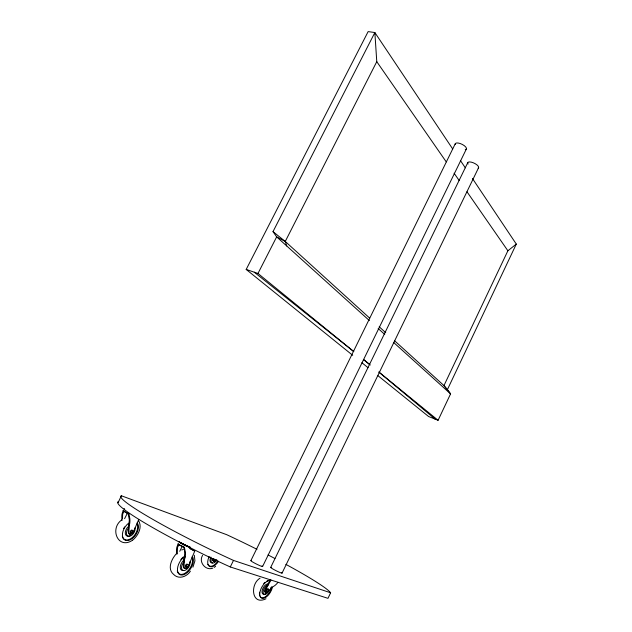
<?xml version="1.0" encoding="UTF-8"?>
<svg xmlns="http://www.w3.org/2000/svg" width="632" height="632" viewBox="0 0 632 632"><rect width="100%" height="100%" fill="white"/><g stroke="black" fill="none" stroke-linecap="round" stroke-linejoin="round"><path stroke-width="0.95" d="M122.071 520.413L121.889 518.785A18.723 10.878 67.2 0 1 122.023 514.1L123.145 510.601L123.998 511.106A5.325 0.514 25.7 0 0 128.075 513.508L129.339 519.638L128.335 532.231A3.279 2.03 -57.2 0 0 130.919 533.748M180.12 545.203A5.554 0.577 26 0 0 183.525 547.059C186.511 553.348 183.027 559.992 183.391 566.438A3.429 1.959 -58.7 0 0 184.71 568.263M202.595 555.362C198.266 562.022 205.684 571.044 212.787 568.16M189.821 548.236L194.743 551.128L188.51 565.798A3.436 1.959 -58.7 0 1 185.69 568.595A3.436 1.959 -58.7 0 1 184.007 566.809L184.37 560.039L185.137 557.424A19.395 11.574 65.8 0 0 185.374 552.534L184.473 547.62L183.525 547.059M138.716 519.551L133.478 531.781A3.279 2.03 -57.2 0 1 130.674 534.38A3.279 2.03 -57.2 0 1 128.904 532.571L129.086 526.014L129.726 523.462A18.439 10.586 67.8 0 0 129.844 518.73L128.936 514.014L128.075 513.508M192.926 567.165L194.933 560.829L194.316 555.236M472.436 178.493L516.297 244.086L507.883 250.778L443.964 385.583L450.569 393.87L438.087 420.288L428.575 416.496L377.999 375.716M393.523 342.37L450.569 393.87L447.401 389.636L516.297 244.086M285.869 564.36A91.45 7.331 26.4 0 1 330.623 592.777L327.969 598.338L230.277 566.951A97.549 8.99 26.2 0 1 118.342 501.658L118.042 502.756L121.376 495.764L226.73 534.696A91.45 7.331 26.4 0 1 256.987 549.319M282.054 573.106L478.606 167.662M262.588 566.509L466.416 148.923M270.701 567.402L467.743 162.685M250.888 560.624L455.23 143.804M230.277 566.951L233.5 560.418L330.623 592.777M179.741 551.309L182.293 546.222A5.554 0.577 26 0 1 183.975 547.012M183.77 559.249L185.05 556.689M286.738 245.967L285.261 241.448L376.767 61.66L374.863 32.548L368.14 31.6L246.188 269.437L352.711 355.326M369.388 320.582L276.658 236.874L273.008 231.636L374.863 32.548L452.702 148.978M128.533 525.271L129.363 523.652M353.651 351.455L257.975 273.459L276.658 236.874L285.261 241.448L369.712 318.149M124.583 518.69L127.466 513.05A5.325 0.521 25.7 0 1 128.28 513.429M179.662 544.895A5.554 0.577 26 0 1 179.046 544.421L178.106 543.868L176.786 547.438A19.718 11.905 65 0 0 176.518 552.281L176.691 553.964M270.488 579.497L265.266 588.921A3.018 1.533 -60.9 0 0 265.527 592.389M270.946 580.065L265.851 589.261A3.018 1.533 -60.9 0 0 265.448 592.366A3.018 1.533 -60.9 0 0 267.668 591.908L272.226 587.278L274.786 585.587A16.867 12.727 -16.8 0 0 277.985 582.293M123.998 511.106L122.671 514.124L122.434 518.73M190.414 571.162C186.867 576.795 178.587 579.813 173.492 574.291C166.895 568.808 171.707 558.569 176.533 553.577M121.715 519.915C109.289 528.747 118.089 549.974 132.554 540.218M179.046 544.421L177.497 547.486L177.3 553.924M270.543 588.06L271.926 586.654M260.06 578.169C249.877 584.063 251.473 605.977 265.977 598.773M132.601 540.186C138.013 535.849 142.706 527.167 138.503 520.586M215.638 566.343L214.193 567.402M181.684 549.974L183.359 549.469M246.188 269.437L257.975 273.459M194.743 551.128L189.837 548.568M254.277 272.195L353.786 351.597M273.008 231.636L285.261 241.448M361.907 362.736L368.037 367.682M369.68 364.522L363.598 359.568L370.257 365.02M378.797 371.964L438.087 420.288M379.121 372.272L435.108 419.103M378.165 328.506L384.746 334.447M379.176 326.744L385.725 332.693M394.463 340.624L443.964 385.583L447.401 389.636M376.767 61.66L446.247 161.879M454.092 173.192L459.14 180.468M466.985 191.78L507.883 250.778M460.38 160.457L465.31 167.835M262.051 565.924A6.557 0.561 26.5 0 1 256.979 564.321A6.557 0.561 26.5 0 1 251.228 560.631M455.222 144.483A6.154 2.378 25.5 0 1 462.332 144.444A6.154 2.378 25.5 0 1 465.263 149.697M268.071 554.951A91.45 7.331 26.4 0 1 274.92 558.522M233.5 560.418A97.462 8.327 26.2 0 1 121.376 495.764M281.461 572.513A6.352 0.529 26.6 0 1 279.739 572.402A6.352 0.529 26.6 0 1 272.424 568.729A6.352 0.529 26.6 0 1 271.665 567.591M468.067 164.059A5.98 2.236 25.1 0 1 473.297 162.78A5.98 2.236 25.1 0 1 478.203 168.112M137.168 522.798A10.673 6.628 -57.2 0 1 133.952 537.058A10.673 6.628 -57.2 0 1 122.845 537.571A10.673 6.628 -57.2 0 1 128.636 523.193M137.128 523.723A10.381 6.454 -57.2 0 1 132.365 537.54A10.381 6.454 -57.2 0 1 122.324 536.355M123.667 528.542A10.381 6.454 -57.2 0 1 124.591 526.97M134.971 527.846A5.743 3.563 -57.2 0 1 132.309 534.783A5.743 3.563 -57.2 0 1 126.929 535.138A5.743 3.563 -57.2 0 1 128.454 528.273M130.247 535.565A6.186 3.847 -57.2 0 1 129.434 535.936M128.636 536.157A6.186 3.847 -57.2 0 1 125.31 533.187A6.186 3.847 -57.2 0 1 128.138 526.796M124.686 509.281A6.178 0.585 25.7 0 1 124.33 509.005M124.141 508.799A6.178 0.585 25.7 0 1 124.117 508.681M131.63 532.523A1.509 0.94 -57.2 0 1 130.232 532.073A1.509 0.94 -57.2 0 1 131.503 530.13A1.509 0.94 -57.2 0 1 132.459 531.259M128.936 514.014A6.178 0.6 25.7 0 1 123.145 510.601M192.239 556.302A11.179 6.383 -58.7 0 1 188.707 571.154A11.179 6.383 -58.7 0 1 177.821 572.15A11.179 6.383 -58.7 0 1 183.873 557.068M192.112 557.211A10.878 6.217 -58.6 0 1 187.072 571.676A10.878 6.217 -58.6 0 1 177.276 570.878M180.847 559.541A10.878 6.217 -58.6 0 1 183.375 556.95M189.995 561.627A6.02 3.429 -58.7 0 1 186.969 569.124A6.02 3.429 -58.7 0 1 181.747 569.084A6.02 3.429 -58.7 0 1 184.268 561.587M185.871 567.884A3.429 1.959 -58.7 0 1 185.468 568.089M183.47 570.404A6.486 3.705 -58.6 0 1 180.294 567.023A6.486 3.705 -58.6 0 1 184.007 560.063M190.351 547.502A6.446 0.656 26.1 0 1 183.399 544.61A6.446 0.656 26.1 0 1 179.172 541.743M187.886 546.514A5.159 0.521 26.1 0 1 180.523 542.714M186.677 566.643A1.588 0.901 -58.7 0 1 185.35 566.446A1.588 0.901 -58.7 0 1 186.227 564.423A1.588 0.901 -58.7 0 1 187.562 564.629M184.473 547.62A6.446 0.664 26 0 1 178.106 543.868M190.493 547.201A6.446 0.648 26.1 0 1 185.05 545.061A6.446 0.648 26.1 0 1 179.575 541.94M188.036 546.214A5.159 0.521 26.1 0 1 182.055 543.33M181.479 542.983A5.159 0.521 26.1 0 1 181.013 542.675M215.733 560.56A5.459 3.042 -59.8 0 1 214.501 561.856M212.542 562.899A5.459 3.042 -59.8 0 1 210.859 557.037M218.506 561.334A9.417 5.238 -59.8 0 1 209.65 566.493A9.417 5.238 -59.8 0 1 209.184 556.61M217.929 560.987A9.164 5.103 -59.8 0 1 207.81 564.305M215.67 560.655A2.891 1.604 -59.9 0 1 213.577 561.208A2.891 1.604 -59.9 0 1 213.324 558.854M215.457 559.565A1.335 0.743 -59.9 0 1 214.477 559.936A1.335 0.743 -59.9 0 1 214.256 558.957M216.934 560.015A5.072 2.82 -59.8 0 1 212.289 562.962A5.072 2.82 -59.8 0 1 211.617 558.096M214.477 560.837A2.891 1.604 -59.8 0 1 212.794 558.538M216.373 559.581A1.335 0.743 -59.9 0 1 215.386 560.355A1.335 0.743 -59.9 0 1 214.84 559.731M269.256 590.367A5.285 2.686 -60.9 0 1 264.8 594.451A5.285 2.686 -60.9 0 1 263.378 590.478A5.285 2.686 -60.9 0 1 267.375 585.121M267.944 584.916A5.285 2.686 -60.9 0 1 268.474 584.861M265.677 593.606A5.696 2.899 -60.9 0 1 265.029 593.993M264.405 594.238A5.696 2.899 -60.9 0 1 262.541 589.198A5.696 2.899 -60.9 0 1 268.245 584.063M272.258 587.847A9.82 4.993 -60.9 0 1 263.173 598.354A9.82 4.993 -60.9 0 1 260.937 588.961A9.82 4.993 -60.9 0 1 270.543 580.674M271.586 587.594A9.559 4.859 -60.9 0 1 266.143 596.213A9.559 4.859 -60.9 0 1 260.218 596.734M259.768 595.881A9.559 4.859 -60.9 0 1 259.547 592.216M263.734 583.605A9.559 4.859 -60.9 0 1 264.808 582.522M267.004 581.006A9.559 4.859 -60.9 0 1 269.919 580.611M267.02 591.181A1.39 0.703 -60.9 0 1 266.293 590.509A1.39 0.703 -60.9 0 1 267.273 588.874A1.39 0.703 -60.9 0 1 268.118 589.356M266.767 591.86A3.018 1.533 -60.9 0 1 266.443 592.097M132.301 532.934A1.517 0.94 -57.2 0 0 132.87 530.58A1.517 0.94 -57.2 0 0 130.958 532.026A1.517 0.94 -57.2 0 0 132.301 532.934M187.42 567.094A1.588 0.901 -58.7 0 0 188.044 564.645A1.588 0.901 -58.7 0 0 186.124 566.217A1.588 0.901 -58.7 0 0 187.42 567.094M268.031 591.362A1.39 0.703 -60.9 0 0 268.616 589.214A1.39 0.703 -60.9 0 0 267.044 590.636A1.39 0.703 -60.9 0 0 268.031 591.362"/></g></svg>
